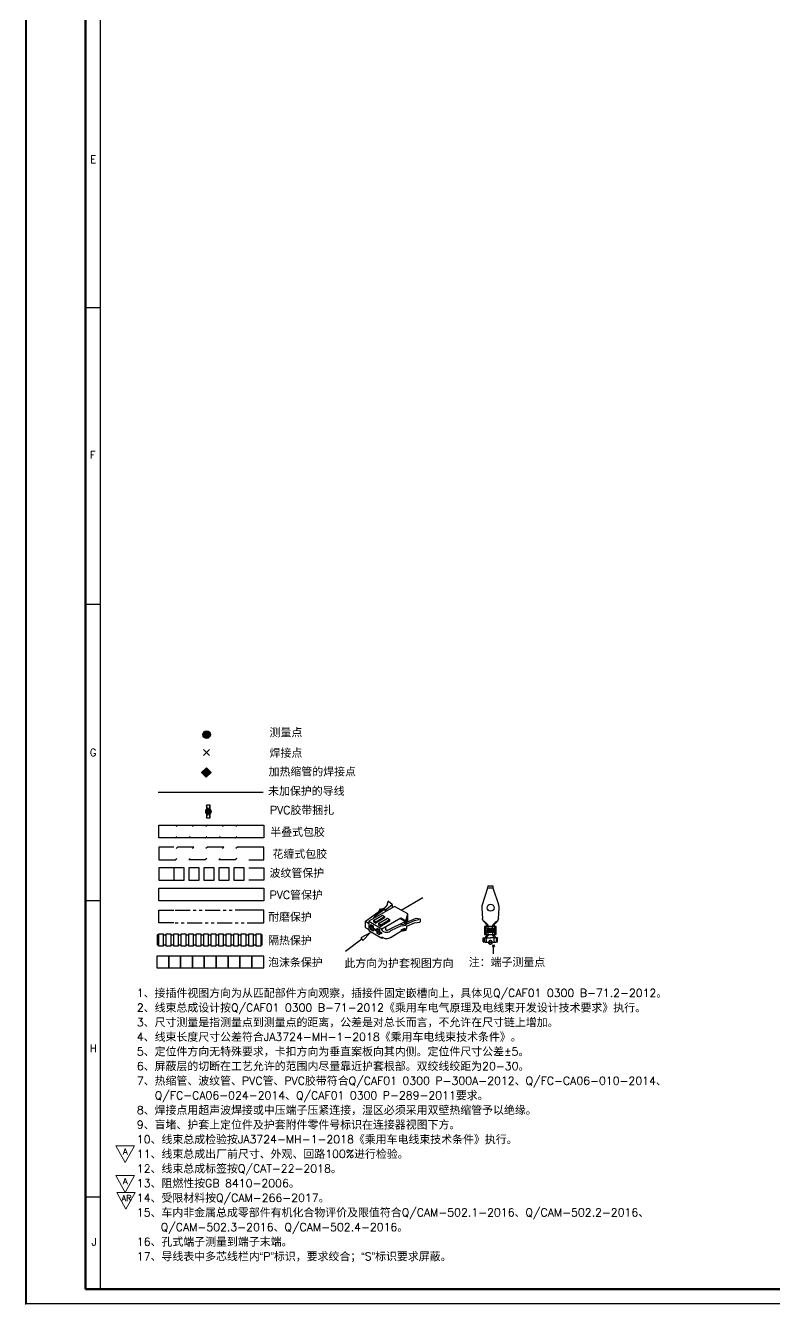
# Model space of a CAD drawing. Header units: millimetres. Extents: x 6 to 3615, y 6 to 858.
# Drawn here: x 6.3 to 262, y 6.4 to 442.9 of the extents above; entities that cross this region are included whole.
import ezdxf

# ---------------------------------------------------------------- set-up
doc = ezdxf.new("R2010")
doc.units = ezdxf.units.MM
doc.styles.add('Simplex_Style', font='simplex_.ttf')

msp = doc.modelspace()

# ---------------------------------------------------------------- hatches: boundary and pattern name
h = msp.add_hatch(color=0)
edge = h.paths.add_edge_path()
edge.add_arc((68.15, 200.87), 1.28, 0, 360)
h = msp.add_hatch(color=0)
edge = h.paths.add_edge_path()
edge.add_arc((68.15, 200.87), 1.28, 0, 360)
msp.add_hatch(color=0).paths.add_polyline_path([(66.47, 187.91), (68.05, 186.34), (69.7, 187.99), (68.12, 189.56)])
msp.add_hatch(color=0).paths.add_polyline_path([(66.47, 187.91), (68.05, 186.34), (69.7, 187.99), (68.12, 189.56)])
h = msp.add_hatch(color=0)
edge = h.paths.add_edge_path()
edge.add_arc((68.77, 174.62), 0.909, 0, 360)
h = msp.add_hatch(color=0)
edge = h.paths.add_edge_path()
edge.add_arc((68.77, 174.62), 0.909, 0, 360)

# ---------------------------------------------------------------- linework, layer by layer
at = {"color": 0, "linetype": 'Continuous', "lineweight": 30}
for p, q in [((68.12, 189.56), (66.47, 187.91)), ((66.47, 187.91), (68.05, 186.34)), ((68.05, 186.34), (69.7, 187.99)), ((69.7, 187.99), (68.12, 189.56))]:
    msp.add_line(p, q, dxfattribs=at)
at = {"color": 0, "linetype": 'Continuous', "lineweight": 13, "flags": 128}
for points in [[(6.35, 857.68), (6.35, 6.35)], [(6.55, 857.52), (6.55, 6.46)], [(31.89, 847.4), (31.89, 11.57)], [(31.9, 847.43), (31.9, 11.66)], [(37.19, 60.48), (43.54, 60.48), (40.36, 54.77), (37.19, 60.48)], [(37.19, 50.33), (43.54, 50.33), (40.36, 44.61), (37.19, 50.33)], [(37.45, 44.57), (43.8, 44.57), (40.63, 38.86), (37.45, 44.57)]]:
    msp.add_lwpolyline(points, dxfattribs=at)
at = {"color": 0, "linetype": 'Continuous', "lineweight": 30, "flags": 128}
for points in [[(6.59, 857.52), (6.59, 6.51)], [(31.9, 11.66), (31.9, 847.43)], [(31.89, 346.51), (26.83, 346.51)], [(31.89, 245.32), (26.83, 245.32)], [(67.1, 195.81), (69.15, 193.77)], [(67.1, 193.72), (69.15, 195.77)], [(51.65, 181.27), (87.48, 181.27)], [(68.15, 172.5), (69.32, 172.5), (69.32, 176.77)], [(69.32, 172.5), (68.15, 176.77), (68.15, 172.5), (69.32, 176.77), (68.15, 176.77)], [(62.06, 165.63), (56.94, 165.63), (51.82, 165.63), (51.82, 169.9), (56.94, 169.9), (62.06, 169.9), (67.18, 169.9), (72.3, 169.9), (77.41, 169.9), (82.53, 169.9), (87.65, 169.9), (87.65, 165.63), (82.53, 165.63), (77.41, 165.63), (72.3, 165.63)], [(57.45, 165.63), (57.97, 166.06)], [(58.22, 169.9), (57.71, 169.47)], [(72.81, 166.06), (72.3, 165.63), (67.18, 165.63), (62.06, 165.63), (62.57, 166.06)], [(63.85, 169.9), (63.34, 169.47)], [(67.69, 165.63), (68.2, 166.06)], [(68.46, 169.9), (67.95, 169.47)], [(74.09, 169.9), (73.58, 169.47)], [(77.92, 165.63), (78.44, 166.06)], [(78.69, 169.9), (78.18, 169.47)], [(56.94, 162.4), (51.82, 162.4), (51.82, 158.13), (56.94, 158.13), (57.45, 158.13), (57.97, 158.56)], [(63.34, 161.97), (63.85, 162.4), (62.06, 162.4), (58.22, 162.4), (57.71, 161.97)], [(73.58, 161.97), (74.09, 162.4), (72.3, 162.4), (68.46, 162.4), (67.95, 161.97)], [(82.53, 158.13), (87.65, 158.13), (87.65, 162.4), (82.53, 162.4), (78.69, 162.4), (78.18, 161.97)], [(68.2, 158.56), (67.69, 158.13), (67.18, 158.13), (62.06, 158.13), (62.57, 158.56)], [(78.44, 158.56), (77.92, 158.13), (77.41, 158.13), (72.3, 158.13), (72.81, 158.56)], [(56.94, 155.4), (51.82, 155.4), (51.82, 151.14), (56.94, 151.14), (60.52, 151.14), (60.52, 155.4), (56.94, 155.4), (56.94, 151.14)], [(82.53, 155.4), (87.65, 155.4), (87.65, 151.14), (82.53, 151.14)], [(167.88, 142.73), (166.04, 148.47), (164.06, 148.47), (162.22, 142.73)], [(164.17, 149.24), (164.17, 149.24), (164.17, 149.24), (164.17, 149.23), (164.16, 149.14), (164.15, 148.92)], [(164.17, 149.24), (165.93, 149.24)], [(165.95, 148.92), (165.93, 149.21), (165.93, 149.24), (165.93, 149.24), (165.93, 149.24)], [(31.89, 144.13), (26.83, 144.13)], [(134.55, 140.95), (142.03, 145.31)], [(56.94, 136.64), (51.82, 136.64), (51.82, 140.9), (56.94, 140.9)], [(57.45, 140.9), (62.06, 140.9), (62.57, 140.9)], [(63.59, 140.9), (64.62, 140.9)], [(65.64, 140.9), (66.67, 140.9)], [(67.69, 140.9), (72.3, 140.9), (72.81, 140.9)], [(73.83, 140.9), (74.85, 140.9)], [(75.88, 140.9), (76.9, 140.9)], [(82.02, 136.64), (82.53, 136.64), (87.65, 136.64), (87.65, 140.9), (82.53, 140.9), (77.92, 140.9)], [(122.44, 137.24), (128.54, 141.63), (129.05, 141.29), (129.06, 140.85), (131.51, 142.83), (130.23, 143.86)], [(136.82, 136.96), (136.81, 139.64), (132.3, 142.24), (123.49, 137.15), (127.99, 134.55), (134.46, 138.29)], [(129.05, 141.29), (125.76, 138.93), (124.88, 137.98)], [(126.97, 140.51), (127.58, 141.49), (127.99, 141.24)], [(128.8, 141.38), (129.87, 142.8), (130.02, 143.77)], [(130.23, 143.85), (130.1, 143.88), (130.02, 143.77)], [(131.51, 142.83), (131.51, 141.79)], [(162.09, 141.62), (162.33, 138.08)], [(167.77, 138.08), (168.01, 141.62)], [(57.45, 136.64), (58.48, 136.64)], [(59.5, 136.64), (60.52, 136.64)], [(61.55, 136.64), (62.06, 136.64), (66.67, 136.64)], [(67.69, 136.64), (68.71, 136.64)], [(69.74, 136.64), (70.76, 136.64)], [(71.78, 136.64), (72.3, 136.64), (76.9, 136.64)], [(77.92, 136.64), (78.95, 136.64)], [(79.97, 136.64), (81, 136.64)], [(122.43, 137.24), (122.29, 137.07), (122.24, 136.86)], [(122.25, 136.87), (122.24, 135.32)], [(122.83, 137.52), (122.68, 137.34), (122.64, 137.12), (122.72, 136.9), (122.89, 136.75)], [(123.48, 136.43), (122.88, 136.76)], [(123.49, 137.15), (123.49, 133.99), (128.01, 131.38)], [(124.25, 135.2), (123.64, 135.57), (123.64, 135.19), (123.96, 135.37)], [(124.98, 135.63), (124.25, 135.2), (124.25, 136.05), (125.02, 135.61), (125.02, 134.89), (125.66, 134.5), (125.66, 134.04), (125.02, 134.42), (125.41, 134.65)], [(125.89, 136.97), (125.18, 137.45), (125.18, 136.92), (125.89, 136.45)], [(125.19, 137.43), (128.22, 139.25), (128.88, 138.82), (128.88, 138.3), (125.89, 136.45), (125.89, 136.97), (128.88, 138.82)], [(127.6, 135.88), (126.89, 136.36), (126.89, 135.83), (127.6, 135.36)], [(126.9, 136.35), (129.92, 138.16), (130.59, 137.73), (130.59, 137.21), (127.6, 135.36), (127.6, 135.88), (130.59, 137.73)], [(129.96, 134.09), (136.18, 137.16), (136.5, 136.86), (136.49, 136.62), (136.49, 136.26), (139.1, 137.41), (140.54, 137.79)], [(131.23, 134.07), (134.44, 135.6), (136.31, 135.84), (136.32, 136.14), (135.77, 136.5), (136.5, 136.86)], [(135.95, 137.04), (134.46, 137.85), (134.46, 138.29), (136.22, 137.27), (136.81, 139.64)], [(136.32, 136.14), (134.46, 135.92)], [(136.15, 134.54), (136.49, 134.72), (136.49, 135.51), (139.15, 136.65), (140.98, 136.85)], [(136.22, 137.27), (136.22, 137.12)], [(136.31, 137.04), (136.83, 138.99)], [(136.5, 136.82), (139.69, 138.23), (140.99, 137.95)], [(140.54, 137.78), (140.65, 137.92), (140.54, 138.06)], [(140.98, 136.85), (141.07, 136.9), (141.11, 136.99)], [(141.1, 137.82), (141.07, 137.91), (140.99, 137.96)], [(141.1, 137.82), (141.1, 136.99)], [(163.84, 135.63), (163.75, 135.92), (163.6, 136.18), (163.48, 136.34), (163.23, 136.62), (162.83, 137.04), (162.65, 137.26), (162.49, 137.51), (162.38, 137.79), (162.33, 138.08)], [(164.3, 135.64), (164.26, 135.8), (164.18, 135.95), (164.09, 136.09), (163.98, 136.21), (163.78, 136.41), (163.63, 136.53), (163.32, 136.76), (162.98, 137.02), (162.74, 137.23), (162.54, 137.48), (162.45, 137.62), (162.39, 137.78), (162.35, 137.93), (162.33, 138.08)], [(164.27, 135.4), (163.09, 135.4), (163.09, 132.67), (165.05, 132.67)], [(163.23, 134.9), (163.23, 134.95), (163.23, 134.99), (163.23, 135.03), (163.22, 135.08), (163.22, 135.12), (163.21, 135.16), (163.21, 135.2), (163.2, 135.23), (163.19, 135.27), (163.18, 135.29), (163.17, 135.32), (163.16, 135.34), (163.15, 135.36), (163.14, 135.38), (163.12, 135.39), (163.11, 135.39), (163.1, 135.4)], [(163.6, 135.4), (163.59, 135.39), (163.58, 135.39), (163.56, 135.38), (163.55, 135.36), (163.54, 135.34), (163.53, 135.32), (163.52, 135.29), (163.51, 135.27), (163.5, 135.23), (163.49, 135.2), (163.49, 135.16), (163.48, 135.12), (163.48, 135.08), (163.47, 135.03), (163.47, 134.99), (163.47, 134.95), (163.47, 134.9)], [(163.8, 135.4), (163.82, 135.41), (163.84, 135.47), (163.84, 135.63)], [(163.84, 135.63), (164.3, 135.64)], [(164.3, 135.64), (164.32, 135.56), (164.3, 135.44), (164.29, 135.41), (164.28, 135.4)], [(165.77, 135.4), (164.33, 135.4), (164.28, 135.4)], [(164.33, 134.73), (164.33, 135.4)], [(165.77, 134.73), (165.77, 135.4), (165.82, 135.4)], [(165.82, 135.4), (165.8, 135.41), (165.78, 135.49), (165.79, 135.64)], [(167.77, 138.08), (167.74, 137.92), (167.7, 137.76), (167.64, 137.61), (167.55, 137.46), (167.34, 137.21), (167.12, 137.02), (166.97, 136.91), (166.66, 136.68), (166.33, 136.42), (166.1, 136.19), (165.99, 136.07), (165.9, 135.93), (165.84, 135.79), (165.79, 135.64)], [(165.79, 135.64), (166.26, 135.63)], [(165.85, 132.67), (167, 132.67), (167, 135.4), (165.83, 135.4)], [(166.26, 135.63), (166.25, 135.56), (166.27, 135.43), (166.28, 135.4), (166.29, 135.4)], [(167.77, 138.08), (167.71, 137.78), (167.6, 137.49), (167.43, 137.24), (167.25, 137.02), (166.85, 136.61), (166.6, 136.32), (166.48, 136.17), (166.34, 135.91), (166.26, 135.63)], [(166.62, 134.9), (166.62, 134.95), (166.62, 134.99), (166.62, 135.03), (166.62, 135.08), (166.61, 135.12), (166.61, 135.16), (166.6, 135.2), (166.59, 135.23), (166.58, 135.27), (166.57, 135.29), (166.57, 135.32), (166.55, 135.34), (166.54, 135.36), (166.53, 135.38), (166.52, 135.39), (166.51, 135.39), (166.5, 135.4)], [(166.99, 135.4), (166.98, 135.39), (166.97, 135.39), (166.96, 135.38), (166.95, 135.36), (166.93, 135.34), (166.92, 135.32), (166.92, 135.29), (166.91, 135.27), (166.9, 135.23), (166.89, 135.2), (166.88, 135.16), (166.88, 135.12), (166.87, 135.08), (166.87, 135.03), (166.87, 134.99), (166.86, 134.95), (166.86, 134.9)], [(51.84, 132.47), (51.32, 132.47), (51.32, 129.06), (51.84, 129.06)], [(53.37, 132.47), (54.39, 132.47)], [(55.93, 132.47), (56.44, 132.47), (56.95, 132.47)], [(58.49, 132.47), (59.51, 132.47)], [(61.05, 132.47), (61.56, 132.47), (62.07, 132.47)], [(63.61, 132.47), (64.63, 132.47)], [(66.17, 132.47), (66.68, 132.47), (67.19, 132.47)], [(68.72, 132.47), (69.75, 132.47)], [(71.28, 132.47), (71.8, 132.47), (72.31, 132.47)], [(73.84, 132.47), (74.87, 132.47)], [(76.4, 132.47), (76.91, 132.47), (77.42, 132.47)], [(78.96, 132.47), (79.98, 132.47)], [(81.52, 132.47), (82.03, 132.47), (82.54, 132.47)], [(84.08, 132.47), (85.1, 132.47)], [(86.64, 129.06), (87.15, 129.06), (87.15, 132.47), (86.64, 132.47)], [(121.12, 131.02), (115.61, 126.88)], [(120.76, 131.49), (121.48, 130.53), (124.01, 133.17), (120.76, 131.49)], [(122.24, 135.31), (122.31, 135.08), (122.49, 134.92)], [(122.48, 134.92), (123.49, 134.38)], [(124.25, 134.79), (123.64, 135.19)], [(125.25, 134.74), (124.25, 134.17), (124.25, 134.79), (125.02, 135.24)], [(125.02, 134.42), (125.02, 133.73), (124.25, 134.17)], [(126.44, 133.99), (125.83, 134.35), (125.83, 133.97), (126.15, 134.16)], [(126.44, 133.58), (125.83, 133.97)], [(127.18, 134.41), (126.44, 133.99), (126.44, 134.83), (127.21, 134.39), (127.21, 133.67), (127.85, 133.28), (127.85, 132.83), (127.21, 133.2), (127.6, 133.43)], [(127.44, 133.53), (126.44, 132.95), (126.44, 133.58), (127.21, 134.02)], [(127.21, 133.2), (127.21, 132.51), (126.44, 132.95)], [(127.99, 134.1), (127.99, 134.55), (127.99, 134.1)], [(127.99, 134.1), (128.34, 133.8), (128.73, 133.59), (129.16, 133.45), (129.6, 133.4), (130.05, 133.44), (130.48, 133.57), (130.88, 133.78), (131.22, 134.07)], [(128, 131.86), (128.35, 131.6), (128.73, 131.41), (129.13, 131.29), (129.54, 131.24), (129.95, 131.26), (130.36, 131.35), (130.75, 131.51), (131.11, 131.75)], [(128.01, 131.86), (128.01, 131.38), (128.37, 131.59)], [(129.43, 134.93), (129.26, 134.75), (129.2, 134.5), (129.28, 134.26), (129.49, 134.11)], [(129.5, 134.11), (129.61, 134.07)], [(129.61, 134.07), (129.79, 134.04), (129.96, 134.09)], [(131.12, 131.76), (134.48, 133.76), (136.33, 134.09), (136.3, 134.47), (135.73, 134.72), (134.46, 134.12), (136.3, 134.47)], [(163.23, 130), (162.6, 130.08), (162.6, 131.44), (165.05, 131.44)], [(162.6, 130.08), (162.61, 130.09), (163.1, 130.09), (163.71, 130.01), (163.71, 131.44)], [(162.74, 130.94), (162.74, 130.99), (162.73, 131.03), (162.73, 131.08), (162.73, 131.12), (162.72, 131.16), (162.72, 131.2), (162.71, 131.24), (162.7, 131.28), (162.7, 131.31), (162.68, 131.34), (162.68, 131.36), (162.67, 131.39), (162.65, 131.4), (162.64, 131.42), (162.63, 131.43), (162.62, 131.43), (162.61, 131.44)], [(163.1, 131.44), (163.09, 131.43), (163.08, 131.43), (163.06, 131.42), (163.05, 131.4), (163.04, 131.38), (163.03, 131.35), (163.02, 131.33), (163.01, 131.29), (163, 131.26), (163, 131.22), (162.99, 131.18), (162.98, 131.13), (162.98, 131.09), (162.98, 131.04), (162.98, 130.99), (162.98, 130.94)], [(163.1, 132.67), (163.11, 132.68), (163.12, 132.68), (163.14, 132.69), (163.15, 132.71), (163.16, 132.73), (163.17, 132.75), (163.18, 132.77), (163.19, 132.8), (163.2, 132.84), (163.21, 132.87), (163.21, 132.91), (163.22, 132.95), (163.22, 132.99), (163.23, 133.03), (163.23, 133.08), (163.23, 133.12), (163.23, 133.17)], [(163.18, 131.44), (163.18, 131.44), (163.2, 131.45), (163.2, 131.45), (163.22, 131.48), (163.26, 131.61)], [(163.73, 132.29), (163.68, 132.21), (163.56, 132.07), (163.38, 131.85), (163.33, 131.78), (163.26, 131.61)], [(163.26, 131.61), (163.73, 131.61)], [(163.47, 133.17), (163.47, 133.12), (163.47, 133.08), (163.47, 133.03), (163.48, 132.99), (163.48, 132.95), (163.49, 132.91), (163.49, 132.87), (163.5, 132.84), (163.51, 132.8), (163.52, 132.77), (163.53, 132.75), (163.54, 132.73), (163.55, 132.71), (163.56, 132.69), (163.58, 132.68), (163.59, 132.68), (163.6, 132.67)], [(163.73, 131.61), (163.69, 131.49), (163.67, 131.45), (163.66, 131.44), (163.66, 131.44)], [(163.73, 132.29), (163.8, 132.45), (163.82, 132.54), (163.81, 132.62), (163.79, 132.66), (163.78, 132.67), (163.77, 132.67)], [(164.21, 132.29), (164.14, 132.19), (163.97, 131.99), (163.85, 131.85), (163.78, 131.73), (163.73, 131.61)], [(164.21, 132.29), (163.74, 132.29)], [(164.24, 132.67), (164.25, 132.67), (164.26, 132.67), (164.27, 132.66), (164.28, 132.63), (164.29, 132.5), (164.24, 132.34), (164.21, 132.29)], [(164.22, 134.53), (164.22, 134.73)], [(164.22, 133.93), (164.22, 134.13)], [(164.22, 133.54), (164.22, 133.34)], [(164.33, 134.13), (164.33, 134.53)], [(164.33, 133.54), (164.33, 133.93)], [(164.33, 132.67), (164.33, 133.34)], [(165.05, 132.67), (165.77, 132.67)], [(166.39, 130.01), (166.39, 131.44), (165.05, 131.44)], [(165.77, 134.13), (165.77, 134.53)], [(165.77, 133.54), (165.77, 133.93)], [(165.77, 133.34), (165.77, 132.67), (165.85, 132.67)], [(165.77, 132.67), (165.78, 132.54), (165.82, 132.41), (165.88, 132.31)], [(165.88, 132.31), (165.83, 132.41), (165.8, 132.56), (165.82, 132.65), (165.84, 132.67), (165.85, 132.67)], [(165.88, 134.53), (165.88, 134.73)], [(165.88, 133.93), (165.88, 134.13)], [(165.88, 133.54), (165.88, 133.34)], [(165.89, 132.29), (165.88, 132.31)], [(166.27, 132.29), (165.89, 132.29)], [(166.39, 131.44), (166.37, 131.6), (166.31, 131.75), (166.2, 131.92), (166.04, 132.1), (165.89, 132.29)], [(166.33, 132.67), (166.32, 132.67), (166.31, 132.67), (166.3, 132.66), (166.29, 132.62), (166.26, 132.47), (166.27, 132.29)], [(166.84, 131.61), (166.79, 131.73), (166.73, 131.83), (166.67, 131.92), (166.53, 132.08), (166.4, 132.24), (166.3, 132.4), (166.26, 132.5)], [(166.38, 131.61), (166.84, 131.61)], [(166.44, 131.44), (166.43, 131.44), (166.42, 131.45), (166.41, 131.47), (166.38, 131.61)], [(167.48, 130.09), (167.49, 130.08), (167.49, 131.44), (166.44, 131.44)], [(166.5, 132.67), (166.51, 132.68), (166.52, 132.68), (166.53, 132.69), (166.54, 132.71), (166.55, 132.73), (166.57, 132.75), (166.57, 132.77), (166.58, 132.8), (166.59, 132.84), (166.6, 132.87), (166.61, 132.91), (166.61, 132.95), (166.62, 132.99), (166.62, 133.03), (166.62, 133.08), (166.62, 133.12), (166.62, 133.17)], [(166.84, 131.61), (166.87, 131.51), (166.89, 131.45), (166.91, 131.44), (166.91, 131.44)], [(166.86, 133.17), (166.86, 133.12), (166.87, 133.08), (166.87, 133.03), (166.87, 132.99), (166.88, 132.95), (166.88, 132.91), (166.89, 132.87), (166.9, 132.84), (166.91, 132.8), (166.92, 132.77), (166.92, 132.75), (166.93, 132.73), (166.95, 132.71), (166.96, 132.69), (166.97, 132.68), (166.98, 132.68), (166.99, 132.67)], [(167.12, 130.94), (167.12, 130.99), (167.12, 131.04), (167.11, 131.09), (167.11, 131.13), (167.11, 131.18), (167.1, 131.22), (167.09, 131.26), (167.08, 131.29), (167.08, 131.33), (167.07, 131.35), (167.05, 131.38), (167.04, 131.4), (167.03, 131.42), (167.02, 131.43), (167.01, 131.43), (166.99, 131.44)], [(167.49, 131.44), (167.48, 131.43), (167.46, 131.43), (167.45, 131.42), (167.44, 131.4), (167.43, 131.39), (167.42, 131.36), (167.41, 131.34), (167.4, 131.31), (167.39, 131.28), (167.39, 131.24), (167.38, 131.2), (167.37, 131.16), (167.37, 131.12), (167.36, 131.08), (167.36, 131.03), (167.36, 130.99), (167.36, 130.94)], [(53.37, 129.06), (54.39, 129.06)], [(55.93, 129.06), (56.44, 129.06), (56.95, 129.06)], [(58.49, 129.06), (59.51, 129.06)], [(61.05, 129.06), (61.56, 129.06), (62.07, 129.06)], [(63.61, 129.06), (64.63, 129.06)], [(66.17, 129.06), (66.68, 129.06), (67.19, 129.06)], [(68.72, 129.06), (69.75, 129.06)], [(71.28, 129.06), (71.8, 129.06), (72.31, 129.06)], [(73.84, 129.06), (74.87, 129.06)], [(76.4, 129.06), (76.91, 129.06), (77.42, 129.06)], [(78.96, 129.06), (79.98, 129.06)], [(81.52, 129.06), (82.03, 129.06), (82.54, 129.06)], [(84.08, 129.06), (85.1, 129.06)], [(162.61, 130.09), (162.62, 130.09), (162.64, 130.1), (162.65, 130.11), (162.66, 130.13), (162.67, 130.15), (162.68, 130.18), (162.69, 130.21), (162.7, 130.24), (162.71, 130.27), (162.72, 130.31), (162.72, 130.35), (162.73, 130.4), (162.73, 130.44), (162.73, 130.49), (162.74, 130.53), (162.74, 130.58)], [(162.98, 130.58), (162.98, 130.54), (162.98, 130.49), (162.98, 130.44), (162.98, 130.4), (162.99, 130.36), (162.99, 130.32), (163, 130.28), (163.01, 130.24), (163.02, 130.21), (163.03, 130.18), (163.04, 130.15), (163.05, 130.13), (163.06, 130.11), (163.07, 130.1), (163.08, 130.09), (163.1, 130.09)], [(163.23, 130), (163.29, 130), (163.36, 129.99), (163.45, 129.98), (163.54, 129.98), (163.66, 129.98), (163.78, 129.97), (163.92, 129.97), (164.07, 129.96), (164.22, 129.96), (164.39, 129.96), (164.55, 129.96)], [(163.71, 130.01), (163.75, 130), (163.8, 130), (163.86, 129.99), (163.93, 129.99), (164.02, 129.99), (164.11, 129.98), (164.21, 129.98), (164.32, 129.98), (164.43, 129.98), (164.55, 129.97)], [(164.55, 129.97), (165.05, 129.97), (165.54, 129.97)], [(164.55, 129.96), (165.05, 129.95), (165.54, 129.96)], [(165.54, 129.97), (165.66, 129.98), (165.78, 129.98), (165.89, 129.98), (165.99, 129.98), (166.08, 129.99), (166.16, 129.99), (166.24, 129.99), (166.3, 130), (166.35, 130), (166.39, 130.01)], [(165.54, 129.96), (165.71, 129.96), (165.88, 129.96), (166.03, 129.96), (166.18, 129.97), (166.31, 129.97), (166.44, 129.98), (166.55, 129.98), (166.65, 129.98), (166.74, 129.99), (166.81, 130), (166.86, 130)], [(165.72, 128.5), (166.08, 129.13), (166.45, 128.5)], [(165.72, 128.49), (166.46, 128.49)], [(166.07, 126.07), (166.07, 129.12)], [(166.39, 130.01), (167, 130.09), (167.48, 130.09)], [(167.49, 130.08), (166.86, 130)], [(167, 130.09), (167.01, 130.09), (167.02, 130.1), (167.03, 130.11), (167.05, 130.13), (167.06, 130.15), (167.07, 130.18), (167.08, 130.21), (167.09, 130.24), (167.09, 130.28), (167.1, 130.32), (167.11, 130.36), (167.11, 130.4), (167.11, 130.44), (167.12, 130.49), (167.12, 130.54), (167.12, 130.58)], [(167.36, 130.58), (167.36, 130.53), (167.36, 130.49), (167.36, 130.44), (167.37, 130.4), (167.38, 130.35), (167.38, 130.31), (167.39, 130.27), (167.4, 130.24), (167.4, 130.21), (167.41, 130.18), (167.42, 130.15), (167.43, 130.13), (167.45, 130.11), (167.46, 130.1), (167.47, 130.09), (167.48, 130.09)], [(31.89, 42.93), (26.83, 42.93)], [(1208.83, 6.51), (6.59, 6.51)]]:
    msp.add_lwpolyline(points, dxfattribs=at)
at = {"color": 0, "linetype": 'Continuous', "lineweight": 70, "flags": 128}
for points in [[(26.83, 852.46), (26.83, 11.57)], [(26.83, 11.57), (3610.09, 11.57)]]:
    msp.add_lwpolyline(points, dxfattribs=at)
at = {"color": 0, "linetype": 'Continuous', "lineweight": 30, "flags": 128}
for points in [[(68.05, 186.34), (69.7, 187.99), (68.12, 189.56), (66.47, 187.91)], [(65.64, 155.4), (62.06, 155.4), (62.06, 151.14), (65.64, 151.14)], [(70.76, 155.4), (67.18, 155.4), (67.18, 151.14), (70.76, 151.14)], [(75.88, 155.4), (72.3, 155.4), (72.3, 151.14), (75.88, 151.14)], [(81, 155.4), (77.41, 155.4), (77.41, 151.14), (81, 151.14)], [(77.41, 148.4), (82.53, 148.4), (87.65, 148.4), (87.65, 144.13), (82.53, 144.13), (77.41, 144.13), (72.3, 144.13), (67.18, 144.13), (62.06, 144.13), (56.94, 144.13), (51.82, 144.13), (51.82, 148.4), (56.94, 148.4), (62.06, 148.4), (67.18, 148.4), (72.3, 148.4)], [(53.37, 132.9), (53.37, 128.63), (51.84, 128.63), (51.84, 132.9)], [(55.93, 132.9), (55.93, 128.63), (54.39, 128.63), (54.39, 132.9)], [(58.49, 132.9), (58.49, 128.63), (56.95, 128.63), (56.95, 132.9)], [(61.05, 132.9), (61.05, 128.63), (59.51, 128.63), (59.51, 132.9)], [(63.61, 132.9), (63.61, 128.63), (62.07, 128.63), (62.07, 132.9)], [(66.17, 132.9), (66.17, 128.63), (64.63, 128.63), (64.63, 132.9)], [(68.72, 132.9), (68.72, 128.63), (67.19, 128.63), (67.19, 132.9)], [(71.28, 132.9), (71.28, 128.63), (69.75, 128.63), (69.75, 132.9)], [(73.84, 132.9), (73.84, 128.63), (72.31, 128.63), (72.31, 132.9)], [(76.4, 132.9), (76.4, 128.63), (74.87, 128.63), (74.87, 132.9)], [(78.96, 132.9), (78.96, 128.63), (77.42, 128.63), (77.42, 132.9)], [(81.52, 132.9), (81.52, 128.63), (79.98, 128.63), (79.98, 132.9)], [(84.08, 132.9), (84.08, 128.63), (82.54, 128.63), (82.54, 132.9)], [(86.64, 132.9), (86.64, 128.63), (85.1, 128.63), (85.1, 132.9)], [(163.23, 133.17), (163.47, 133.17), (163.47, 134.9), (163.23, 134.9), (163.23, 133.17)], [(163.79, 134.73), (163.79, 134.53), (166.3, 134.53), (166.3, 134.73), (163.79, 134.73)], [(163.79, 134.13), (163.79, 133.93), (166.3, 133.93), (166.3, 134.13), (163.79, 134.13)], [(163.79, 133.34), (163.79, 133.54), (166.3, 133.54), (166.3, 133.34), (163.79, 133.34)], [(166.62, 133.17), (166.86, 133.17), (166.86, 134.9), (166.62, 134.9), (166.62, 133.17)], [(162.74, 130.58), (162.98, 130.58), (162.98, 130.94), (162.74, 130.94), (162.74, 130.58)], [(165.67, 129.95), (165.66, 130.01), (165.65, 130.07), (165.64, 130.13), (165.62, 130.18), (165.6, 130.24), (165.57, 130.29), (165.53, 130.34), (165.49, 130.39), (165.45, 130.42), (165.4, 130.46), (165.35, 130.49), (165.29, 130.52), (165.24, 130.54), (165.18, 130.56), (165.12, 130.57), (165.06, 130.57), (165, 130.57), (164.95, 130.56), (164.89, 130.55), (164.83, 130.53), (164.78, 130.51), (164.72, 130.48), (164.67, 130.44), (164.63, 130.41), (164.59, 130.36), (164.55, 130.32), (164.52, 130.27), (164.49, 130.21), (164.47, 130.16), (164.45, 130.1), (164.44, 130.04), (164.43, 129.98), (164.43, 129.92), (164.44, 129.86), (164.45, 129.8), (164.47, 129.75), (164.49, 129.69), (164.52, 129.64), (164.55, 129.59), (164.59, 129.54), (164.63, 129.5), (164.67, 129.46), (164.72, 129.43), (164.78, 129.4), (164.83, 129.38), (164.89, 129.36), (164.95, 129.34), (165, 129.34), (165.06, 129.34), (165.12, 129.34), (165.18, 129.35), (165.24, 129.37), (165.29, 129.39), (165.35, 129.41), (165.4, 129.45), (165.45, 129.48), (165.49, 129.52), (165.53, 129.57), (165.57, 129.61), (165.6, 129.67), (165.62, 129.72), (165.64, 129.78), (165.65, 129.84), (165.66, 129.89), (165.67, 129.95)], [(165.67, 129.95), (165.66, 130.01), (165.65, 130.07), (165.64, 130.13), (165.62, 130.18), (165.6, 130.24), (165.57, 130.29), (165.53, 130.34), (165.49, 130.39), (165.45, 130.42), (165.4, 130.46), (165.35, 130.49), (165.29, 130.52), (165.24, 130.54), (165.18, 130.56), (165.12, 130.57), (165.06, 130.57), (165, 130.57), (164.95, 130.56), (164.89, 130.55), (164.83, 130.53), (164.78, 130.51), (164.72, 130.48), (164.67, 130.44), (164.63, 130.41), (164.59, 130.36), (164.55, 130.32), (164.52, 130.27), (164.49, 130.21), (164.47, 130.16), (164.45, 130.1), (164.44, 130.04), (164.43, 129.98), (164.43, 129.92), (164.44, 129.86), (164.45, 129.8), (164.47, 129.75), (164.49, 129.69), (164.52, 129.64), (164.55, 129.59), (164.59, 129.54), (164.63, 129.5), (164.67, 129.46), (164.72, 129.43), (164.78, 129.4), (164.83, 129.38), (164.89, 129.36), (164.95, 129.34), (165, 129.34), (165.06, 129.34), (165.12, 129.34), (165.18, 129.35), (165.24, 129.37), (165.29, 129.39), (165.35, 129.41), (165.4, 129.45), (165.45, 129.48), (165.49, 129.52), (165.53, 129.57), (165.57, 129.61), (165.6, 129.67), (165.62, 129.72), (165.64, 129.78), (165.65, 129.84), (165.66, 129.89), (165.67, 129.95)], [(167.12, 130.58), (167.36, 130.58), (167.36, 130.94), (167.12, 130.94), (167.12, 130.58)], [(51.15, 121.24), (55.21, 121.24), (55.21, 125.27), (51.15, 125.27)], [(55.21, 121.24), (59.27, 121.24), (59.27, 125.27), (55.21, 125.27)], [(59.26, 121.25), (63.32, 121.25), (63.32, 125.27), (59.26, 125.27)], [(63.32, 121.25), (67.38, 121.25), (67.38, 125.27), (63.32, 125.27)], [(67.38, 121.25), (71.43, 121.25), (71.43, 125.27), (67.38, 125.27)], [(71.44, 121.25), (75.5, 121.25), (75.5, 125.27), (71.44, 125.27)], [(75.48, 121.26), (79.54, 121.26), (79.54, 125.28), (75.48, 125.28)], [(79.55, 121.26), (83.6, 121.26), (83.6, 125.28), (79.55, 125.28)], [(83.61, 121.26), (87.66, 121.26), (87.66, 125.28), (83.61, 125.28)]]:
    msp.add_lwpolyline(points, close=True, dxfattribs=at)
at = {"color": 0, "linetype": 'Continuous', "lineweight": 30}
for centre, radius in [((68.15, 200.87), 1.28), ((68.15, 200.87), 1.28), ((68.74, 174.63), 0.896), ((68.77, 174.62), 0.909), ((68.77, 174.62), 0.909), ((165.13, 141.78), 1.17), ((165.05, 129.95), 0.617), ((165.05, 129.95), 0.617), ((165.05, 129.95), 0.617), ((165.05, 129.95), 0.617), ((165.05, 129.95), 0.617), ((165.05, 129.95), 0.617), ((165.05, 129.95), 0.617)]:
    msp.add_circle(centre, radius, dxfattribs=at)
for centre, radius, start, end in [((171.69, 147.22), 7.73, 168, 171), ((156.85, 146.91), 9.32, 10, 13), ((164.99, 141.83), 2.91, 162, -176), ((165.1, 141.83), 2.91, -4, 18), ((163.79, 135.43), 0.0391, -85, -67), ((164.26, 135.42), 0.0286, -84, -63), ((163.13, 135.39), 1.2, 0, 13), ((166.96, 135.39), 1.2, 167, -180), ((165.83, 135.42), 0.0286, -117, -96), ((166.31, 135.43), 0.0391, -113, -95), ((163.41, 131.42), 2.98, 0, 3)]:
    msp.add_arc(centre, radius, start, end, dxfattribs=at)

# ---------------------------------------------------------------- texts
at = {"color": 0, "linetype": 'Continuous', "style": 'Simplex_Style'}
for s, height, p in [('E', 2.58, (28.39, 395.97)), ('F', 2.58, (28.25, 295.08)), ('测量点', 2.734, (89.65, 200.27)), ('G', 2.58, (28.25, 193.48)), ('焊接点', 2.734, (89.65, 193.27)), ('加热缩管的焊接点', 2.734, (89.31, 186.88)), ('未加保护的导线', 2.734, (89.15, 180.27)), ('PVC胶带捆扎', 2.734, (89.75, 173.75)), ('半叠式包胶', 2.734, (89.9, 166.27)), ('花缠式包胶', 2.734, (90.65, 158.77)), ('波纹管保护', 2.734, (89.65, 152.27)), ('PVC管保护', 2.734, (89.65, 144.77)), ('耐磨保护', 2.734, (89.15, 137.27)), ('隔热保护', 2.734, (89.15, 129.27)), ('泡沫条保护', 2.734, (89.15, 121.77)), ('此方向为护套视图方向', 2.734, (115.19, 121.46)), ('注：端子测量点', 2.734, (157.66, 121.83)), ('1、接插件视图方向为从匹配部件方向观察，插接件固定嵌槽向上，具体见Q/CAF01 0300 B-71.2-2012。', 2.7326, (44.34, 111.3)), ('2、线束总成设计按Q/CAF01 0300 B-71-2012《乘用车电气原理及电线束开发设计技术要求》执行。', 2.7326, (44.34, 106.3)), ('3、尺寸测量是指测量点到测量点的距离，公差是对总长而言，不允许在尺寸链上增加。', 2.7326, (44.34, 101.31)), ('4、线束长度尺寸公差符合JA3724-MH-1-2018《乘用车电线束技术条件》。', 2.7326, (44.34, 96.32)), ('H', 2.58, (28.25, 92.52)), ('5、定位件方向无特殊要求，卡扣方向为垂直案板向其内侧。定位件尺寸公差±5。', 2.7326, (44.34, 91.32)), ('6、屏蔽层的切断在工艺允许的范围内尽量靠近护套根部。双绞线绞距为20-30。', 2.7326, (44.34, 86.33)), ('7、热缩管、波纹管、PVC管、PVC胶带符合Q/CAF01 0300 P-300A-2012、Q/FC-CA06-010-2014、', 2.7326, (44.34, 81.33)), ('   Q/FC-CA06-024-2014、Q/CAF01 0300 P-289-2011要求。', 2.7326, (44.34, 76.34)), ('8、焊接点用超声波焊接或中压端子压紧连接，湿区必须采用双壁热缩管予以绝缘。', 2.7326, (44.34, 71.34)), ('9、盲堵、护套上定位件及护套附件零件号标识在连接器视图下方。', 2.7326, (44.34, 66.35)), ('10、线束总成检验按JA3724-MH-1-2018《乘用车电线束技术条件》执行。', 2.7326, (44.34, 61.35)), ('A', 2.05, (39.6, 57.55)), ('11、线束总成出厂前尺寸、外观、回路100%进行检验。', 2.7326, (44.34, 56.36)), ('12、线束总成标签按Q/CAT-22-2018。', 2.7326, (44.34, 51.36)), ('A', 2.05, (39.6, 47.39)), ('13、阻燃性按GB 8410-2006。', 2.7326, (44.34, 46.37)), ('AR', 2.049, (39.11, 41.64)), ('14、受限材料按Q/CAM-266-2017。', 2.7326, (44.34, 41.37)), ('15、车内非金属总成零部件有机化合物评价及限值符合Q/CAM-502.1-2016、Q/CAM-502.2-2016、', 2.7326, (44.34, 36.38)), ('    Q/CAM-502.3-2016、Q/CAM-502.4-2016。', 2.7326, (44.34, 31.38)), ('J', 2.58, (28.91, 26.42)), ('16、孔式端子测量到端子末端。', 2.7326, (44.34, 26.39)), ('17、导线表中多芯线栏内“P”标识，要求绞合；“S”标识要求屏蔽。', 2.7326, (44.34, 21.39))]:
    msp.add_text(s, height=height, dxfattribs=at).set_placement(p)

doc.saveas('drawing.dxf')
